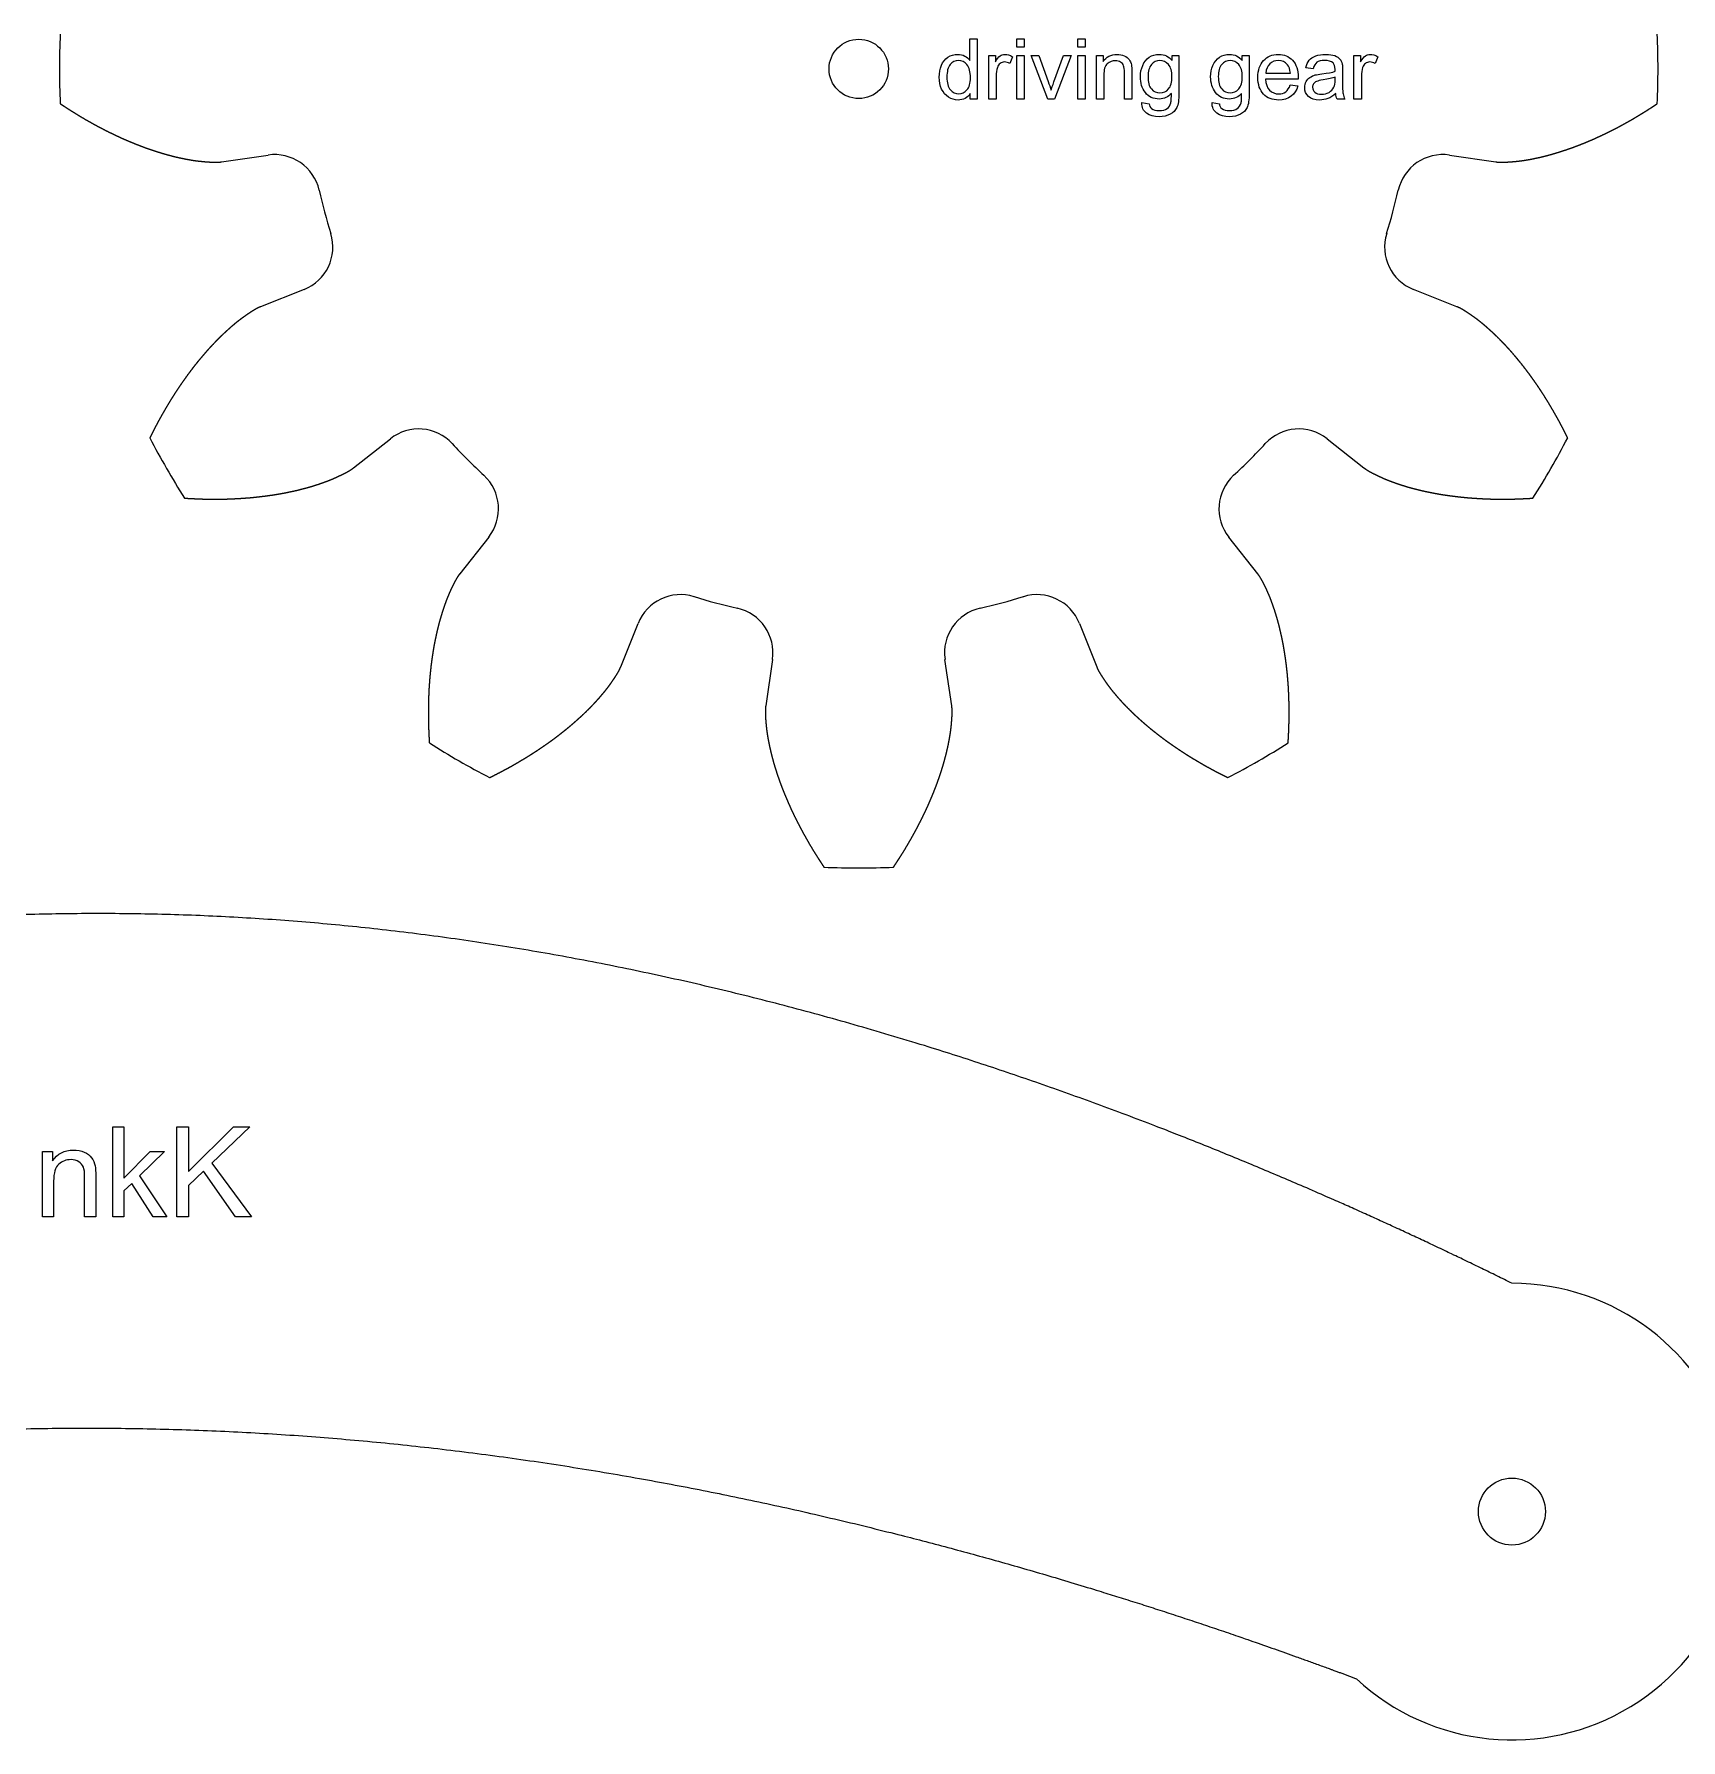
# Model space of a CAD drawing. Header units: millimetres. Extents: x 18 to 1169, y 18 to 1181.
# Drawn here: x 662.7 to 879, y 18 to 242.2 of the extents above; entities that cross this region are included whole.
import ezdxf

# ---------------------------------------------------------------- set-up
doc = ezdxf.new("R2010")
doc.units = ezdxf.units.MM
doc.layers.add('cut', color=5, linetype='Continuous', true_color=0x0000ff)
doc.layers.add('line engraving', color=1, linetype='Continuous', true_color=0xff0000)

msp = doc.modelspace()

# ---------------------------------------------------------------- linework, layer by layer
at = {"layer": 'cut', "color": 5, "true_color": 0x0000ff}
for p, q in [((687.31, 225.37), (693.41, 226.26)), ((848.59, 226.26), (854.69, 225.37)), ((698.14, 208.6), (692.42, 206.32)), ((849.58, 206.32), (843.86, 208.6)), ((704.64, 185.16), (709.47, 188.98)), ((832.53, 188.98), (837.36, 185.16)), ((722.39, 176.05), (718.58, 171.22)), ((823.42, 171.22), (819.61, 176.05)), ((739.74, 159), (742.01, 164.72)), ((799.99, 164.72), (802.26, 159)), ((759.67, 159.99), (758.78, 153.9)), ((783.22, 153.9), (782.33, 159.99))]:
    msp.add_line(p, q, dxfattribs=at)
for centre, radius in [((771, 237.58), 3.9), ((856.81, 48), 4.4)]:
    msp.add_circle(centre, radius, dxfattribs=at)
for centre, radius, start, end in [((771, 237.58), 105, 177.5067, -177.5067), ((771, 237.58), 105, -2.4933, 2.4933), ((694.27, 220.32), 6, 12.6817, 98.3062), ((847.73, 220.32), 6, 81.6938, 167.3183), ((771, 237.58), 72.64, -167.3183, -162.6817), ((771, 237.58), 72.64, -17.3183, -12.6817), ((695.92, 214.17), 6, -68.3062, 17.3183), ((846.08, 214.17), 6, 162.6817, -111.6938), ((771, 237.58), 105, -152.4933, -147.5067), ((713.19, 184.27), 6, 42.6817, 128.3062), ((771, 237.58), 72.64, -137.3183, -132.6817), ((771, 237.58), 72.64, -47.3183, -42.6817), ((828.81, 184.27), 6, 51.6938, 137.3183), ((771, 237.58), 105, -32.4933, -27.5067), ((717.68, 179.77), 6, -38.3062, 47.3183), ((824.32, 179.77), 6, 132.6817, -141.6938), ((747.59, 162.5), 6, 72.6817, 158.3062), ((771, 237.58), 72.64, -107.3183, -102.6817), ((771, 237.58), 72.64, -77.3183, -72.6817), ((794.41, 162.5), 6, 21.6938, 107.3183), ((753.73, 160.86), 6, -8.3062, 77.3183), ((788.27, 160.86), 6, 102.6817, -171.6938), ((771, 237.58), 105, -122.4933, -117.5067), ((771, 237.58), 105, -62.4933, -57.5067), ((771, 237.58), 105, -92.4933, -87.5067), ((856.81, 48), 30, -132.939, 90)]:
    msp.add_arc(centre, radius, start, end, dxfattribs=at)
for points in [[(666.1, 233.02), (666.16, 232.98), (666.27, 232.9), (666.45, 232.78), (666.68, 232.63), (666.97, 232.44), (667.27, 232.25), (667.56, 232.06), (667.86, 231.88), (668.15, 231.7), (668.45, 231.52), (668.74, 231.34), (669.04, 231.16), (669.33, 230.99), (669.63, 230.82), (669.93, 230.65), (670.23, 230.48), (670.52, 230.32), (670.82, 230.15), (671.12, 229.99), (671.42, 229.84), (671.72, 229.68), (672.02, 229.53), (672.33, 229.37), (672.63, 229.22), (672.93, 229.08), (673.23, 228.93), (673.53, 228.79), (673.84, 228.65), (674.14, 228.51), (674.44, 228.37), (674.75, 228.24), (675.05, 228.11), (675.36, 227.98), (675.66, 227.86), (675.97, 227.73), (676.27, 227.61), (676.58, 227.49), (676.88, 227.38), (677.19, 227.26), (677.49, 227.15), (677.8, 227.05), (678.11, 226.94), (678.42, 226.84), (678.72, 226.74), (679.03, 226.64), (679.34, 226.55), (679.64, 226.46), (679.95, 226.37), (680.26, 226.28), (680.57, 226.2), (680.88, 226.12), (681.18, 226.04), (681.49, 225.97), (681.8, 225.9), (682.11, 225.84), (682.42, 225.77), (682.72, 225.71), (683.03, 225.66), (683.34, 225.6), (683.65, 225.55), (683.96, 225.51), (684.26, 225.47), (684.57, 225.44), (684.88, 225.41), (685.18, 225.38), (685.49, 225.36), (685.8, 225.34), (686.1, 225.32), (686.41, 225.31), (686.71, 225.31), (686.95, 225.32), (687.13, 225.34), (687.25, 225.36), (687.31, 225.37)], [(854.69, 225.37), (854.75, 225.36), (854.87, 225.34), (855.05, 225.32), (855.29, 225.31), (855.59, 225.31), (855.9, 225.32), (856.2, 225.34), (856.51, 225.36), (856.82, 225.38), (857.12, 225.41), (857.43, 225.44), (857.74, 225.47), (858.04, 225.51), (858.35, 225.55), (858.66, 225.6), (858.97, 225.66), (859.28, 225.71), (859.58, 225.77), (859.89, 225.84), (860.2, 225.9), (860.51, 225.97), (860.82, 226.04), (861.12, 226.12), (861.43, 226.2), (861.74, 226.28), (862.05, 226.37), (862.36, 226.46), (862.66, 226.55), (862.97, 226.64), (863.28, 226.74), (863.58, 226.84), (863.89, 226.94), (864.2, 227.05), (864.51, 227.15), (864.81, 227.26), (865.12, 227.38), (865.42, 227.49), (865.73, 227.61), (866.03, 227.73), (866.34, 227.86), (866.64, 227.98), (866.95, 228.11), (867.25, 228.24), (867.56, 228.37), (867.86, 228.51), (868.16, 228.65), (868.47, 228.79), (868.77, 228.93), (869.07, 229.08), (869.37, 229.22), (869.67, 229.37), (869.98, 229.53), (870.28, 229.68), (870.58, 229.84), (870.88, 229.99), (871.18, 230.15), (871.48, 230.32), (871.77, 230.48), (872.07, 230.65), (872.37, 230.82), (872.67, 230.99), (872.96, 231.16), (873.26, 231.34), (873.55, 231.52), (873.85, 231.7), (874.14, 231.88), (874.44, 232.06), (874.73, 232.25), (875.03, 232.44), (875.32, 232.63), (875.55, 232.78), (875.73, 232.9), (875.84, 232.98), (875.9, 233.02)], [(692.42, 206.32), (692.36, 206.3), (692.25, 206.25), (692.08, 206.18), (691.87, 206.07), (691.6, 205.92), (691.34, 205.75), (691.09, 205.59), (690.83, 205.42), (690.58, 205.24), (690.33, 205.07), (690.07, 204.89), (689.83, 204.71), (689.58, 204.52), (689.33, 204.33), (689.09, 204.13), (688.85, 203.93), (688.61, 203.73), (688.38, 203.52), (688.14, 203.31), (687.91, 203.1), (687.68, 202.89), (687.45, 202.67), (687.22, 202.45), (686.99, 202.23), (686.77, 202), (686.54, 201.77), (686.32, 201.54), (686.1, 201.31), (685.88, 201.07), (685.66, 200.84), (685.45, 200.6), (685.23, 200.36), (685.02, 200.11), (684.81, 199.86), (684.6, 199.62), (684.39, 199.36), (684.18, 199.11), (683.98, 198.86), (683.77, 198.6), (683.57, 198.34), (683.37, 198.08), (683.17, 197.81), (682.97, 197.55), (682.77, 197.28), (682.58, 197.01), (682.39, 196.74), (682.19, 196.47), (682, 196.19), (681.81, 195.92), (681.63, 195.64), (681.44, 195.36), (681.25, 195.08), (681.07, 194.79), (680.89, 194.51), (680.71, 194.22), (680.53, 193.93), (680.35, 193.64), (680.18, 193.35), (680, 193.05), (679.83, 192.76), (679.66, 192.46), (679.49, 192.16), (679.32, 191.86), (679.15, 191.56), (678.99, 191.26), (678.82, 190.95), (678.66, 190.64), (678.5, 190.34), (678.34, 190.03), (678.18, 189.72), (678.06, 189.47), (677.96, 189.28), (677.9, 189.15), (677.87, 189.09)], [(864.13, 189.09), (864.1, 189.15), (864.04, 189.28), (863.94, 189.47), (863.82, 189.72), (863.66, 190.03), (863.5, 190.34), (863.34, 190.64), (863.18, 190.95), (863.01, 191.26), (862.85, 191.56), (862.68, 191.86), (862.51, 192.16), (862.34, 192.46), (862.17, 192.76), (862, 193.05), (861.82, 193.35), (861.65, 193.64), (861.47, 193.93), (861.29, 194.22), (861.11, 194.51), (860.93, 194.79), (860.75, 195.08), (860.56, 195.36), (860.37, 195.64), (860.19, 195.92), (860, 196.19), (859.81, 196.47), (859.61, 196.74), (859.42, 197.01), (859.23, 197.28), (859.03, 197.55), (858.83, 197.81), (858.63, 198.08), (858.43, 198.34), (858.23, 198.6), (858.02, 198.86), (857.82, 199.11), (857.61, 199.36), (857.4, 199.62), (857.19, 199.86), (856.98, 200.11), (856.77, 200.36), (856.55, 200.6), (856.34, 200.84), (856.12, 201.07), (855.9, 201.31), (855.68, 201.54), (855.46, 201.77), (855.23, 202), (855.01, 202.23), (854.78, 202.45), (854.55, 202.67), (854.32, 202.89), (854.09, 203.1), (853.86, 203.31), (853.62, 203.52), (853.39, 203.73), (853.15, 203.93), (852.91, 204.13), (852.67, 204.33), (852.42, 204.52), (852.17, 204.71), (851.93, 204.89), (851.67, 205.07), (851.42, 205.24), (851.17, 205.42), (850.91, 205.59), (850.66, 205.75), (850.4, 205.92), (850.13, 206.07), (849.92, 206.18), (849.75, 206.25), (849.64, 206.3), (849.58, 206.32)], [(682.44, 181.18), (682.51, 181.17), (682.65, 181.16), (682.86, 181.15), (683.14, 181.13), (683.48, 181.12), (683.83, 181.1), (684.18, 181.08), (684.53, 181.07), (684.87, 181.06), (685.22, 181.05), (685.56, 181.05), (685.91, 181.04), (686.25, 181.04), (686.59, 181.04), (686.94, 181.04), (687.28, 181.05), (687.62, 181.05), (687.96, 181.06), (688.3, 181.07), (688.64, 181.09), (688.98, 181.1), (689.31, 181.12), (689.65, 181.14), (689.99, 181.16), (690.32, 181.18), (690.66, 181.21), (690.99, 181.23), (691.32, 181.26), (691.65, 181.3), (691.98, 181.33), (692.31, 181.37), (692.64, 181.41), (692.97, 181.45), (693.3, 181.49), (693.62, 181.54), (693.95, 181.58), (694.27, 181.63), (694.59, 181.69), (694.92, 181.74), (695.24, 181.8), (695.56, 181.86), (695.87, 181.92), (696.19, 181.99), (696.51, 182.05), (696.82, 182.12), (697.14, 182.19), (697.45, 182.27), (697.76, 182.35), (698.07, 182.43), (698.38, 182.51), (698.68, 182.59), (698.99, 182.68), (699.29, 182.77), (699.59, 182.87), (699.89, 182.96), (700.19, 183.06), (700.49, 183.17), (700.78, 183.27), (701.07, 183.38), (701.37, 183.49), (701.65, 183.6), (701.94, 183.72), (702.22, 183.85), (702.5, 183.98), (702.78, 184.11), (703.06, 184.24), (703.33, 184.38), (703.61, 184.51), (703.88, 184.66), (704.14, 184.81), (704.34, 184.94), (704.49, 185.05), (704.59, 185.12), (704.64, 185.16)], [(837.36, 185.16), (837.41, 185.12), (837.51, 185.05), (837.66, 184.94), (837.86, 184.81), (838.12, 184.66), (838.39, 184.51), (838.67, 184.38), (838.94, 184.24), (839.22, 184.11), (839.5, 183.98), (839.78, 183.85), (840.06, 183.72), (840.35, 183.6), (840.63, 183.49), (840.93, 183.38), (841.22, 183.27), (841.51, 183.17), (841.81, 183.06), (842.11, 182.96), (842.41, 182.87), (842.71, 182.77), (843.01, 182.68), (843.32, 182.59), (843.62, 182.51), (843.93, 182.43), (844.24, 182.35), (844.55, 182.27), (844.86, 182.19), (845.18, 182.12), (845.49, 182.05), (845.81, 181.99), (846.13, 181.92), (846.44, 181.86), (846.76, 181.8), (847.08, 181.74), (847.41, 181.69), (847.73, 181.63), (848.05, 181.58), (848.38, 181.54), (848.7, 181.49), (849.03, 181.45), (849.36, 181.41), (849.69, 181.37), (850.02, 181.33), (850.35, 181.3), (850.68, 181.26), (851.01, 181.23), (851.34, 181.21), (851.68, 181.18), (852.01, 181.16), (852.35, 181.14), (852.69, 181.12), (853.02, 181.1), (853.36, 181.09), (853.7, 181.07), (854.04, 181.06), (854.38, 181.05), (854.72, 181.05), (855.06, 181.04), (855.41, 181.04), (855.75, 181.04), (856.09, 181.04), (856.44, 181.05), (856.78, 181.05), (857.13, 181.06), (857.47, 181.07), (857.82, 181.08), (858.17, 181.1), (858.52, 181.12), (858.86, 181.13), (859.14, 181.15), (859.35, 181.16), (859.49, 181.17), (859.56, 181.18)], [(718.58, 171.22), (718.54, 171.17), (718.47, 171.08), (718.36, 170.93), (718.23, 170.72), (718.07, 170.46), (717.93, 170.19), (717.79, 169.92), (717.66, 169.64), (717.52, 169.37), (717.39, 169.09), (717.26, 168.81), (717.14, 168.52), (717.02, 168.24), (716.9, 167.95), (716.79, 167.66), (716.69, 167.37), (716.58, 167.07), (716.48, 166.77), (716.38, 166.48), (716.28, 166.18), (716.19, 165.87), (716.1, 165.57), (716.01, 165.27), (715.92, 164.96), (715.84, 164.65), (715.76, 164.34), (715.69, 164.03), (715.61, 163.72), (715.54, 163.41), (715.47, 163.09), (715.4, 162.78), (715.34, 162.46), (715.27, 162.14), (715.21, 161.82), (715.16, 161.5), (715.1, 161.18), (715.05, 160.86), (715, 160.53), (714.95, 160.21), (714.91, 159.88), (714.86, 159.55), (714.82, 159.23), (714.78, 158.9), (714.75, 158.57), (714.71, 158.24), (714.68, 157.91), (714.65, 157.57), (714.62, 157.24), (714.6, 156.91), (714.57, 156.57), (714.55, 156.23), (714.53, 155.9), (714.52, 155.56), (714.5, 155.22), (714.49, 154.88), (714.48, 154.54), (714.47, 154.2), (714.46, 153.86), (714.46, 153.52), (714.46, 153.18), (714.46, 152.83), (714.46, 152.49), (714.46, 152.15), (714.47, 151.8), (714.48, 151.46), (714.49, 151.11), (714.5, 150.76), (714.52, 150.42), (714.53, 150.07), (714.55, 149.72), (714.57, 149.44), (714.58, 149.23), (714.59, 149.09), (714.59, 149.02)], [(827.41, 149.02), (827.41, 149.09), (827.42, 149.23), (827.43, 149.44), (827.45, 149.72), (827.47, 150.07), (827.48, 150.42), (827.5, 150.76), (827.51, 151.11), (827.52, 151.46), (827.53, 151.8), (827.54, 152.15), (827.54, 152.49), (827.54, 152.83), (827.54, 153.18), (827.54, 153.52), (827.54, 153.86), (827.53, 154.2), (827.52, 154.54), (827.51, 154.88), (827.5, 155.22), (827.48, 155.56), (827.47, 155.9), (827.45, 156.23), (827.43, 156.57), (827.4, 156.91), (827.38, 157.24), (827.35, 157.57), (827.32, 157.91), (827.29, 158.24), (827.25, 158.57), (827.22, 158.9), (827.18, 159.23), (827.14, 159.55), (827.09, 159.88), (827.05, 160.21), (827, 160.53), (826.95, 160.86), (826.9, 161.18), (826.84, 161.5), (826.79, 161.82), (826.73, 162.14), (826.66, 162.46), (826.6, 162.78), (826.53, 163.09), (826.46, 163.41), (826.39, 163.72), (826.31, 164.03), (826.24, 164.34), (826.16, 164.65), (826.08, 164.96), (825.99, 165.27), (825.9, 165.57), (825.81, 165.87), (825.72, 166.18), (825.62, 166.48), (825.52, 166.77), (825.42, 167.07), (825.31, 167.37), (825.21, 167.66), (825.1, 167.95), (824.98, 168.24), (824.86, 168.52), (824.74, 168.81), (824.61, 169.09), (824.48, 169.37), (824.34, 169.64), (824.21, 169.92), (824.07, 170.19), (823.93, 170.46), (823.77, 170.72), (823.64, 170.93), (823.53, 171.08), (823.46, 171.17), (823.42, 171.22)], [(722.51, 144.45), (722.57, 144.48), (722.69, 144.55), (722.88, 144.64), (723.13, 144.77), (723.44, 144.92), (723.75, 145.08), (724.06, 145.24), (724.37, 145.41), (724.67, 145.57), (724.98, 145.74), (725.28, 145.9), (725.58, 146.07), (725.88, 146.24), (726.17, 146.41), (726.47, 146.59), (726.76, 146.76), (727.06, 146.94), (727.35, 147.11), (727.63, 147.29), (727.92, 147.47), (728.21, 147.66), (728.49, 147.84), (728.77, 148.02), (729.05, 148.21), (729.33, 148.4), (729.61, 148.59), (729.88, 148.78), (730.16, 148.97), (730.43, 149.16), (730.7, 149.36), (730.96, 149.55), (731.23, 149.75), (731.49, 149.95), (731.75, 150.15), (732.01, 150.36), (732.27, 150.56), (732.53, 150.77), (732.78, 150.97), (733.03, 151.18), (733.28, 151.39), (733.53, 151.6), (733.77, 151.82), (734.01, 152.03), (734.25, 152.25), (734.49, 152.46), (734.73, 152.68), (734.96, 152.9), (735.19, 153.13), (735.42, 153.35), (735.64, 153.58), (735.87, 153.8), (736.09, 154.03), (736.3, 154.26), (736.52, 154.49), (736.73, 154.73), (736.94, 154.96), (737.14, 155.2), (737.35, 155.44), (737.55, 155.68), (737.74, 155.92), (737.94, 156.16), (738.12, 156.41), (738.31, 156.66), (738.48, 156.91), (738.66, 157.16), (738.83, 157.42), (739, 157.67), (739.17, 157.93), (739.33, 158.19), (739.48, 158.45), (739.59, 158.67), (739.67, 158.83), (739.72, 158.95), (739.74, 159)], [(802.26, 159), (802.28, 158.95), (802.33, 158.83), (802.41, 158.67), (802.52, 158.45), (802.67, 158.19), (802.83, 157.93), (803, 157.67), (803.17, 157.42), (803.34, 157.16), (803.52, 156.91), (803.69, 156.66), (803.88, 156.41), (804.06, 156.16), (804.26, 155.92), (804.45, 155.68), (804.65, 155.44), (804.86, 155.2), (805.06, 154.96), (805.27, 154.73), (805.48, 154.49), (805.7, 154.26), (805.91, 154.03), (806.13, 153.8), (806.36, 153.58), (806.58, 153.35), (806.81, 153.13), (807.04, 152.9), (807.27, 152.68), (807.51, 152.46), (807.75, 152.25), (807.99, 152.03), (808.23, 151.82), (808.47, 151.6), (808.72, 151.39), (808.97, 151.18), (809.22, 150.97), (809.47, 150.77), (809.73, 150.56), (809.99, 150.36), (810.25, 150.15), (810.51, 149.95), (810.77, 149.75), (811.04, 149.55), (811.3, 149.36), (811.57, 149.16), (811.84, 148.97), (812.12, 148.78), (812.39, 148.59), (812.67, 148.4), (812.95, 148.21), (813.23, 148.02), (813.51, 147.84), (813.79, 147.66), (814.08, 147.47), (814.37, 147.29), (814.65, 147.11), (814.94, 146.94), (815.24, 146.76), (815.53, 146.59), (815.83, 146.41), (816.12, 146.24), (816.42, 146.07), (816.72, 145.9), (817.02, 145.74), (817.33, 145.57), (817.63, 145.41), (817.94, 145.24), (818.25, 145.08), (818.56, 144.92), (818.87, 144.77), (819.12, 144.64), (819.31, 144.55), (819.43, 144.48), (819.49, 144.45)], [(758.78, 153.9), (758.77, 153.84), (758.76, 153.72), (758.74, 153.54), (758.73, 153.29), (758.73, 152.99), (758.74, 152.69), (758.75, 152.38), (758.77, 152.07), (758.8, 151.77), (758.82, 151.46), (758.85, 151.15), (758.89, 150.85), (758.92, 150.54), (758.97, 150.23), (759.02, 149.92), (759.07, 149.62), (759.13, 149.31), (759.19, 149), (759.25, 148.69), (759.32, 148.38), (759.39, 148.08), (759.46, 147.77), (759.54, 147.46), (759.62, 147.15), (759.7, 146.84), (759.78, 146.54), (759.87, 146.23), (759.96, 145.92), (760.06, 145.61), (760.15, 145.31), (760.25, 145), (760.36, 144.69), (760.46, 144.39), (760.57, 144.08), (760.68, 143.77), (760.79, 143.47), (760.91, 143.16), (761.03, 142.85), (761.15, 142.55), (761.27, 142.24), (761.4, 141.94), (761.53, 141.64), (761.66, 141.33), (761.79, 141.03), (761.93, 140.72), (762.06, 140.42), (762.2, 140.12), (762.35, 139.81), (762.49, 139.51), (762.64, 139.21), (762.79, 138.91), (762.94, 138.61), (763.1, 138.31), (763.25, 138.01), (763.41, 137.71), (763.57, 137.41), (763.73, 137.11), (763.9, 136.81), (764.07, 136.51), (764.24, 136.21), (764.41, 135.92), (764.58, 135.62), (764.76, 135.32), (764.93, 135.03), (765.11, 134.73), (765.3, 134.44), (765.48, 134.15), (765.67, 133.85), (765.86, 133.56), (766.05, 133.27), (766.2, 133.03), (766.32, 132.86), (766.39, 132.74), (766.43, 132.68)], [(775.57, 132.68), (775.61, 132.74), (775.68, 132.86), (775.8, 133.03), (775.95, 133.27), (776.14, 133.56), (776.33, 133.85), (776.52, 134.15), (776.7, 134.44), (776.89, 134.73), (777.07, 135.03), (777.24, 135.32), (777.42, 135.62), (777.59, 135.92), (777.76, 136.21), (777.93, 136.51), (778.1, 136.81), (778.27, 137.11), (778.43, 137.41), (778.59, 137.71), (778.75, 138.01), (778.9, 138.31), (779.06, 138.61), (779.21, 138.91), (779.36, 139.21), (779.51, 139.51), (779.65, 139.81), (779.8, 140.12), (779.94, 140.42), (780.07, 140.72), (780.21, 141.03), (780.34, 141.33), (780.47, 141.64), (780.6, 141.94), (780.73, 142.24), (780.85, 142.55), (780.97, 142.85), (781.09, 143.16), (781.21, 143.47), (781.32, 143.77), (781.43, 144.08), (781.54, 144.39), (781.64, 144.69), (781.75, 145), (781.85, 145.31), (781.94, 145.61), (782.04, 145.92), (782.13, 146.23), (782.22, 146.54), (782.3, 146.84), (782.38, 147.15), (782.46, 147.46), (782.54, 147.77), (782.61, 148.08), (782.68, 148.38), (782.75, 148.69), (782.81, 149), (782.87, 149.31), (782.93, 149.62), (782.98, 149.92), (783.03, 150.23), (783.08, 150.54), (783.11, 150.85), (783.15, 151.15), (783.18, 151.46), (783.2, 151.77), (783.23, 152.07), (783.25, 152.38), (783.26, 152.69), (783.27, 152.99), (783.27, 153.29), (783.26, 153.54), (783.24, 153.72), (783.23, 153.84), (783.22, 153.9)], [(856.81, 78), (849.38, 81.69), (834.52, 88.73), (812.24, 98.34), (782.53, 109.19), (745.39, 119.25), (708.25, 125.51), (671.11, 127.65), (633.97, 125.51), (596.83, 119.25), (559.69, 109.19), (529.98, 98.34), (507.69, 88.73), (492.84, 81.69), (485.41, 78)]]:
    msp.add_open_spline(points, degree=5, dxfattribs=at)
msp.add_open_spline([(506.21, 26.38), (509.39, 27.6), (519.93, 31.53), (537.83, 37.73), (563.11, 45.3), (595.83, 52.82), (632.82, 58.09), (669.91, 59.87), (707.1, 58.04), (744.39, 52.75), (777.71, 45.19), (803.6, 37.57), (822.02, 31.31), (832.95, 27.32), (836.37, 26.04)], degree=5, knots=[-0.9433543, -0.9433543, -0.9433543, -0.9433543, -0.9433543, -0.9433543, -0.9, -0.8, -0.7, -0.6, -0.5, -0.4, -0.3, -0.2, -0.1, -0.0544049, -0.0544049, -0.0544049, -0.0544049, -0.0544049, -0.0544049], dxfattribs=at)
at = {"layer": 'line engraving', "color": 1, "true_color": 0xff0000}
for points in [[(785.65, 233.62), (785.65, 234.35), (785.51, 234.15), (785.35, 233.97), (785.17, 233.83), (784.98, 233.71), (784.77, 233.61), (784.54, 233.55), (784.3, 233.51), (784.05, 233.49), (783.71, 233.52), (783.39, 233.59), (783.08, 233.71), (782.78, 233.87), (782.51, 234.08), (782.27, 234.32), (782.07, 234.61), (781.89, 234.93), (781.75, 235.28), (781.65, 235.66), (781.6, 236.06), (781.58, 236.49), (781.59, 236.91), (781.65, 237.31), (781.74, 237.69), (781.86, 238.05), (782.02, 238.38), (782.22, 238.66), (782.45, 238.91), (782.72, 239.12), (783.02, 239.28), (783.33, 239.4), (783.66, 239.47), (784, 239.49), (784.25, 239.48), (784.49, 239.44), (784.72, 239.37), (784.93, 239.27), (785.12, 239.15), (785.29, 239.02), (785.45, 238.87), (785.59, 238.7), (785.59, 241.54), (786.55, 241.54), (786.55, 233.62), (785.65, 233.62)], [(791.77, 240.43), (791.77, 241.54), (792.75, 241.54), (792.75, 240.43), (791.77, 240.43)], [(799.76, 240.43), (799.76, 241.54), (800.74, 241.54), (800.74, 240.43), (799.76, 240.43)], [(782.58, 236.49), (782.58, 236.22), (782.6, 235.97), (782.64, 235.74), (782.69, 235.52), (782.76, 235.33), (782.84, 235.15), (782.93, 234.98), (783.04, 234.84), (783.28, 234.6), (783.55, 234.43), (783.83, 234.33), (784.14, 234.29), (784.44, 234.33), (784.73, 234.42), (784.99, 234.59), (785.22, 234.81), (785.33, 234.95), (785.42, 235.11), (785.49, 235.28), (785.55, 235.47), (785.6, 235.68), (785.64, 235.91), (785.66, 236.15), (785.67, 236.41), (785.66, 236.69), (785.64, 236.96), (785.6, 237.2), (785.55, 237.43), (785.49, 237.63), (785.41, 237.82), (785.32, 237.99), (785.21, 238.14), (784.97, 238.38), (784.71, 238.55), (784.41, 238.65), (784.09, 238.69), (783.78, 238.65), (783.5, 238.55), (783.24, 238.39), (783.01, 238.16), (782.91, 238.01), (782.82, 237.85), (782.75, 237.67), (782.68, 237.47), (782.64, 237.26), (782.6, 237.02), (782.58, 236.76), (782.58, 236.49)], [(788.07, 233.62), (788.07, 239.36), (788.95, 239.36), (788.95, 238.49), (789.11, 238.77), (789.27, 239), (789.42, 239.17), (789.57, 239.3), (789.71, 239.38), (789.86, 239.44), (790.02, 239.48), (790.19, 239.49), (790.44, 239.47), (790.69, 239.41), (790.94, 239.32), (791.19, 239.18), (790.85, 238.28), (790.68, 238.37), (790.5, 238.43), (790.32, 238.47), (790.14, 238.49), (789.99, 238.47), (789.84, 238.44), (789.7, 238.38), (789.57, 238.29), (789.45, 238.19), (789.35, 238.07), (789.27, 237.92), (789.21, 237.76), (789.13, 237.5), (789.08, 237.22), (789.05, 236.93), (789.04, 236.63), (789.04, 233.62), (788.07, 233.62)], [(791.77, 233.62), (791.77, 239.36), (792.75, 239.36), (792.75, 233.62), (791.77, 233.62)], [(795.82, 233.62), (793.64, 239.36), (794.66, 239.36), (795.9, 235.93), (795.99, 235.64), (796.09, 235.36), (796.18, 235.07), (796.26, 234.77), (796.33, 235.01), (796.42, 235.27), (796.52, 235.55), (796.63, 235.86), (797.9, 239.36), (798.9, 239.36), (796.73, 233.62), (795.82, 233.62)], [(799.76, 233.62), (799.76, 239.36), (800.74, 239.36), (800.74, 233.62), (799.76, 233.62)], [(802.22, 233.62), (802.22, 239.36), (803.09, 239.36), (803.09, 238.55), (803.26, 238.77), (803.44, 238.96), (803.65, 239.12), (803.87, 239.26), (804.1, 239.36), (804.36, 239.43), (804.63, 239.48), (804.92, 239.49), (805.17, 239.48), (805.42, 239.44), (805.65, 239.39), (805.87, 239.31), (806.08, 239.2), (806.25, 239.09), (806.4, 238.96), (806.52, 238.82), (806.62, 238.66), (806.71, 238.49), (806.78, 238.3), (806.83, 238.1), (806.85, 237.94), (806.87, 237.73), (806.88, 237.46), (806.88, 237.15), (806.88, 233.62), (805.91, 233.62), (805.91, 237.11), (805.9, 237.39), (805.88, 237.63), (805.84, 237.84), (805.8, 238), (805.73, 238.14), (805.64, 238.27), (805.53, 238.38), (805.39, 238.47), (805.24, 238.55), (805.08, 238.6), (804.9, 238.64), (804.71, 238.65), (804.41, 238.62), (804.14, 238.55), (803.88, 238.43), (803.64, 238.25), (803.54, 238.14), (803.44, 238.01), (803.37, 237.86), (803.3, 237.68), (803.25, 237.48), (803.22, 237.26), (803.2, 237.02), (803.19, 236.76), (803.19, 233.62), (802.22, 233.62)], [(808.19, 233.15), (809.14, 233.01), (809.18, 232.8), (809.25, 232.63), (809.35, 232.48), (809.47, 232.37), (809.67, 232.25), (809.9, 232.17), (810.16, 232.12), (810.46, 232.1), (810.78, 232.12), (811.06, 232.17), (811.3, 232.25), (811.5, 232.37), (811.67, 232.52), (811.81, 232.69), (811.92, 232.9), (812, 233.13), (812.02, 233.21), (812.03, 233.32), (812.04, 233.44), (812.05, 233.59), (812.06, 233.75), (812.07, 233.94), (812.07, 234.15), (812.07, 234.37), (811.9, 234.2), (811.73, 234.05), (811.55, 233.92), (811.35, 233.81), (811.15, 233.73), (810.94, 233.67), (810.71, 233.63), (810.48, 233.62), (810.19, 233.64), (809.92, 233.68), (809.67, 233.74), (809.43, 233.84), (809.21, 233.96), (809.01, 234.1), (808.82, 234.28), (808.65, 234.48), (808.5, 234.7), (808.36, 234.93), (808.25, 235.17), (808.16, 235.42), (808.09, 235.68), (808.04, 235.95), (808.01, 236.23), (808, 236.52), (808.02, 236.93), (808.07, 237.31), (808.17, 237.69), (808.3, 238.04), (808.46, 238.37), (808.66, 238.66), (808.89, 238.9), (809.16, 239.11), (809.45, 239.28), (809.77, 239.4), (810.12, 239.47), (810.49, 239.49), (810.73, 239.48), (810.97, 239.44), (811.2, 239.38), (811.41, 239.29), (811.62, 239.17), (811.81, 239.03), (811.99, 238.86), (812.16, 238.67), (812.16, 239.36), (813.06, 239.36), (813.06, 234.4), (813.05, 234.08), (813.04, 233.78), (813.02, 233.51), (812.99, 233.26), (812.95, 233.03), (812.9, 232.83), (812.85, 232.65), (812.79, 232.5), (812.63, 232.24), (812.43, 232), (812.2, 231.8), (811.92, 231.62), (811.61, 231.48), (811.26, 231.38), (810.88, 231.31), (810.46, 231.29), (809.98, 231.32), (809.54, 231.41), (809.15, 231.55), (808.81, 231.76), (808.66, 231.88), (808.53, 232.02), (808.42, 232.17), (808.34, 232.33), (808.27, 232.52), (808.22, 232.71), (808.2, 232.92), (808.19, 233.15)], [(809, 236.6), (809.01, 236.32), (809.03, 236.07), (809.06, 235.83), (809.11, 235.62), (809.17, 235.42), (809.25, 235.24), (809.34, 235.09), (809.45, 234.95), (809.69, 234.72), (809.95, 234.56), (810.25, 234.46), (810.57, 234.43), (810.89, 234.46), (811.19, 234.56), (811.46, 234.72), (811.7, 234.94), (811.8, 235.08), (811.89, 235.24), (811.97, 235.41), (812.04, 235.61), (812.09, 235.82), (812.12, 236.05), (812.14, 236.3), (812.15, 236.56), (812.14, 236.82), (812.12, 237.06), (812.08, 237.28), (812.03, 237.49), (811.97, 237.68), (811.89, 237.85), (811.79, 238.01), (811.68, 238.15), (811.44, 238.39), (811.17, 238.55), (810.87, 238.65), (810.56, 238.69), (810.24, 238.65), (809.96, 238.55), (809.69, 238.39), (809.45, 238.16), (809.35, 238.02), (809.26, 237.86), (809.18, 237.69), (809.11, 237.5), (809.06, 237.3), (809.03, 237.08), (809.01, 236.85), (809, 236.6)], [(817.42, 233.15), (818.37, 233.01), (818.41, 232.8), (818.48, 232.63), (818.58, 232.48), (818.7, 232.37), (818.9, 232.25), (819.13, 232.17), (819.39, 232.12), (819.69, 232.1), (820.01, 232.12), (820.29, 232.17), (820.53, 232.25), (820.73, 232.37), (820.9, 232.52), (821.04, 232.69), (821.15, 232.9), (821.23, 233.13), (821.25, 233.21), (821.26, 233.32), (821.27, 233.44), (821.28, 233.59), (821.29, 233.75), (821.3, 233.94), (821.3, 234.15), (821.3, 234.37), (821.13, 234.2), (820.96, 234.05), (820.78, 233.92), (820.58, 233.81), (820.38, 233.73), (820.17, 233.67), (819.94, 233.63), (819.71, 233.62), (819.42, 233.64), (819.15, 233.68), (818.9, 233.74), (818.66, 233.84), (818.44, 233.96), (818.24, 234.1), (818.05, 234.28), (817.88, 234.48), (817.73, 234.7), (817.59, 234.93), (817.48, 235.17), (817.39, 235.42), (817.32, 235.68), (817.27, 235.95), (817.24, 236.23), (817.23, 236.52), (817.25, 236.93), (817.3, 237.31), (817.4, 237.69), (817.53, 238.04), (817.69, 238.37), (817.89, 238.66), (818.12, 238.9), (818.39, 239.11), (818.68, 239.28), (819, 239.4), (819.35, 239.47), (819.72, 239.49), (819.96, 239.48), (820.2, 239.44), (820.43, 239.38), (820.64, 239.29), (820.85, 239.17), (821.04, 239.03), (821.22, 238.86), (821.39, 238.67), (821.39, 239.36), (822.29, 239.36), (822.29, 234.4), (822.28, 234.08), (822.27, 233.78), (822.25, 233.51), (822.22, 233.26), (822.18, 233.03), (822.13, 232.83), (822.08, 232.65), (822.01, 232.5), (821.86, 232.24), (821.66, 232), (821.43, 231.8), (821.15, 231.62), (820.84, 231.48), (820.49, 231.38), (820.11, 231.31), (819.69, 231.29), (819.21, 231.32), (818.77, 231.41), (818.38, 231.55), (818.03, 231.76), (817.89, 231.88), (817.76, 232.02), (817.65, 232.17), (817.57, 232.33), (817.5, 232.52), (817.45, 232.71), (817.43, 232.92), (817.42, 233.15)], [(818.23, 236.6), (818.24, 236.32), (818.26, 236.07), (818.29, 235.83), (818.34, 235.62), (818.4, 235.42), (818.48, 235.24), (818.57, 235.09), (818.68, 234.95), (818.92, 234.72), (819.18, 234.56), (819.48, 234.46), (819.8, 234.43), (820.12, 234.46), (820.42, 234.56), (820.69, 234.72), (820.93, 234.94), (821.03, 235.08), (821.12, 235.24), (821.2, 235.41), (821.27, 235.61), (821.32, 235.82), (821.35, 236.05), (821.37, 236.3), (821.38, 236.56), (821.37, 236.82), (821.35, 237.06), (821.31, 237.28), (821.26, 237.49), (821.2, 237.68), (821.12, 237.85), (821.02, 238.01), (820.91, 238.15), (820.67, 238.39), (820.4, 238.55), (820.1, 238.65), (819.79, 238.69), (819.47, 238.65), (819.19, 238.55), (818.92, 238.39), (818.68, 238.16), (818.58, 238.02), (818.48, 237.86), (818.41, 237.69), (818.34, 237.5), (818.29, 237.3), (818.26, 237.08), (818.24, 236.85), (818.23, 236.6)], [(827.69, 235.47), (828.69, 235.35), (828.55, 234.93), (828.35, 234.56), (828.11, 234.25), (827.81, 233.98), (827.47, 233.77), (827.08, 233.61), (826.64, 233.52), (826.17, 233.49), (825.86, 233.51), (825.57, 233.54), (825.3, 233.6), (825.04, 233.69), (824.8, 233.8), (824.57, 233.93), (824.36, 234.09), (824.17, 234.27), (824, 234.47), (823.85, 234.7), (823.72, 234.94), (823.62, 235.2), (823.54, 235.48), (823.48, 235.78), (823.44, 236.1), (823.43, 236.44), (823.44, 236.8), (823.48, 237.13), (823.54, 237.44), (823.62, 237.73), (823.72, 238), (823.85, 238.25), (824, 238.48), (824.18, 238.69), (824.37, 238.88), (824.58, 239.04), (824.8, 239.18), (825.04, 239.29), (825.28, 239.38), (825.55, 239.44), (825.82, 239.48), (826.11, 239.49), (826.39, 239.48), (826.66, 239.44), (826.92, 239.38), (827.16, 239.3), (827.39, 239.19), (827.6, 239.05), (827.8, 238.89), (827.99, 238.71), (828.16, 238.5), (828.31, 238.28), (828.44, 238.03), (828.54, 237.77), (828.62, 237.48), (828.68, 237.17), (828.71, 236.85), (828.72, 236.5), (828.72, 236.45), (828.72, 236.4), (828.72, 236.32), (828.72, 236.24), (824.44, 236.24), (824.49, 235.8), (824.6, 235.41), (824.76, 235.07), (824.97, 234.8), (825.23, 234.58), (825.51, 234.42), (825.83, 234.32), (826.17, 234.29), (826.43, 234.31), (826.67, 234.36), (826.89, 234.45), (827.09, 234.57), (827.27, 234.74), (827.43, 234.94), (827.57, 235.18), (827.69, 235.47)], [(824.49, 237.04), (827.7, 237.04), (827.65, 237.38), (827.57, 237.68), (827.47, 237.93), (827.33, 238.13), (827.08, 238.38), (826.8, 238.55), (826.48, 238.66), (826.12, 238.69), (825.8, 238.66), (825.51, 238.58), (825.24, 238.44), (825, 238.24), (824.79, 238), (824.64, 237.72), (824.54, 237.4), (824.49, 237.04)], [(833.66, 234.33), (833.39, 234.12), (833.13, 233.94), (832.87, 233.79), (832.62, 233.68), (832.36, 233.6), (832.1, 233.54), (831.83, 233.51), (831.54, 233.49), (831.1, 233.52), (830.71, 233.61), (830.37, 233.75), (830.09, 233.96), (829.87, 234.2), (829.71, 234.48), (829.61, 234.79), (829.58, 235.14), (829.59, 235.34), (829.63, 235.54), (829.69, 235.73), (829.77, 235.91), (829.88, 236.07), (830, 236.22), (830.13, 236.35), (830.28, 236.47), (830.44, 236.56), (830.61, 236.65), (830.79, 236.72), (830.98, 236.78), (831.14, 236.82), (831.34, 236.86), (831.57, 236.89), (831.84, 236.93), (832.39, 237), (832.86, 237.08), (833.26, 237.17), (833.58, 237.27), (833.58, 237.36), (833.58, 237.43), (833.58, 237.48), (833.58, 237.52), (833.56, 237.79), (833.51, 238.03), (833.43, 238.21), (833.31, 238.36), (833.1, 238.5), (832.84, 238.6), (832.54, 238.67), (832.2, 238.69), (831.88, 238.67), (831.6, 238.63), (831.37, 238.55), (831.18, 238.45), (831.03, 238.3), (830.9, 238.11), (830.79, 237.88), (830.7, 237.59), (829.75, 237.72), (829.83, 238.02), (829.92, 238.28), (830.04, 238.51), (830.18, 238.71), (830.34, 238.89), (830.54, 239.04), (830.77, 239.18), (831.04, 239.29), (831.33, 239.38), (831.64, 239.44), (831.98, 239.48), (832.34, 239.49), (832.69, 239.48), (833, 239.45), (833.29, 239.39), (833.53, 239.32), (833.75, 239.23), (833.93, 239.12), (834.08, 239.01), (834.21, 238.88), (834.31, 238.74), (834.39, 238.59), (834.46, 238.41), (834.51, 238.22), (834.53, 238.07), (834.55, 237.87), (834.56, 237.62), (834.56, 237.32), (834.56, 236.03), (834.56, 235.7), (834.56, 235.41), (834.57, 235.15), (834.57, 234.92), (834.58, 234.72), (834.59, 234.55), (834.61, 234.42), (834.62, 234.31), (834.66, 234.13), (834.71, 233.96), (834.78, 233.79), (834.87, 233.62), (833.85, 233.62), (833.78, 233.78), (833.73, 233.95), (833.69, 234.13), (833.66, 234.33)], [(836.06, 233.62), (836.06, 239.36), (836.93, 239.36), (836.93, 238.49), (837.1, 238.77), (837.25, 239), (837.41, 239.17), (837.55, 239.3), (837.7, 239.38), (837.85, 239.44), (838.01, 239.48), (838.17, 239.49), (838.42, 239.47), (838.67, 239.41), (838.92, 239.32), (839.17, 239.18), (838.84, 238.28), (838.66, 238.37), (838.48, 238.43), (838.3, 238.47), (838.13, 238.49), (837.97, 238.47), (837.82, 238.44), (837.68, 238.38), (837.55, 238.29), (837.44, 238.19), (837.34, 238.07), (837.25, 237.92), (837.19, 237.76), (837.12, 237.5), (837.07, 237.22), (837.04, 236.93), (837.03, 236.63), (837.03, 233.62), (836.06, 233.62)], [(833.58, 236.5), (833.28, 236.4), (832.91, 236.3), (832.48, 236.22), (831.99, 236.14), (831.71, 236.09), (831.48, 236.04), (831.29, 235.99), (831.14, 235.94), (831.02, 235.88), (830.92, 235.81), (830.83, 235.72), (830.76, 235.63), (830.7, 235.52), (830.65, 235.41), (830.63, 235.29), (830.62, 235.16), (830.64, 234.98), (830.69, 234.81), (830.79, 234.65), (830.91, 234.51), (831.08, 234.4), (831.28, 234.32), (831.51, 234.27), (831.78, 234.26), (832.05, 234.27), (832.31, 234.32), (832.55, 234.39), (832.78, 234.5), (832.98, 234.64), (833.16, 234.79), (833.3, 234.97), (833.42, 235.17), (833.49, 235.36), (833.54, 235.58), (833.57, 235.84), (833.58, 236.15), (833.58, 236.5)], [(673, 86.72), (673, 98.58), (674.46, 98.58), (674.46, 91.82), (677.91, 95.31), (679.79, 95.31), (676.51, 92.13), (680.12, 86.72), (678.33, 86.72), (675.49, 91.11), (674.46, 90.13), (674.46, 86.72), (673, 86.72)], [(681.4, 86.72), (681.4, 98.58), (682.97, 98.58), (682.97, 92.7), (688.86, 98.58), (690.99, 98.58), (686.01, 93.78), (691.21, 86.72), (689.14, 86.72), (684.91, 92.72), (682.97, 90.83), (682.97, 86.72), (681.4, 86.72)], [(663.78, 86.72), (663.78, 95.31), (665.09, 95.31), (665.09, 94.09), (665.34, 94.42), (665.62, 94.71), (665.92, 94.95), (666.25, 95.15), (666.6, 95.31), (666.99, 95.42), (667.39, 95.49), (667.83, 95.51), (668.21, 95.49), (668.57, 95.44), (668.92, 95.35), (669.26, 95.23), (669.56, 95.08), (669.82, 94.91), (670.05, 94.71), (670.23, 94.5), (670.38, 94.26), (670.51, 94), (670.61, 93.72), (670.68, 93.42), (670.72, 93.18), (670.74, 92.86), (670.76, 92.47), (670.76, 92), (670.76, 86.72), (669.31, 86.72), (669.31, 91.95), (669.3, 92.36), (669.27, 92.73), (669.21, 93.03), (669.14, 93.28), (669.04, 93.49), (668.9, 93.67), (668.74, 93.84), (668.54, 93.98), (668.31, 94.1), (668.07, 94.18), (667.8, 94.23), (667.52, 94.25), (667.29, 94.24), (667.07, 94.21), (666.86, 94.16), (666.65, 94.1), (666.46, 94.01), (666.27, 93.91), (666.09, 93.79), (665.91, 93.65), (665.76, 93.49), (665.62, 93.29), (665.5, 93.06), (665.41, 92.8), (665.33, 92.5), (665.28, 92.17), (665.25, 91.81), (665.24, 91.41), (665.24, 86.72), (663.78, 86.72)]]:
    msp.add_lwpolyline(points, dxfattribs=at)

doc.saveas('drawing.dxf')
